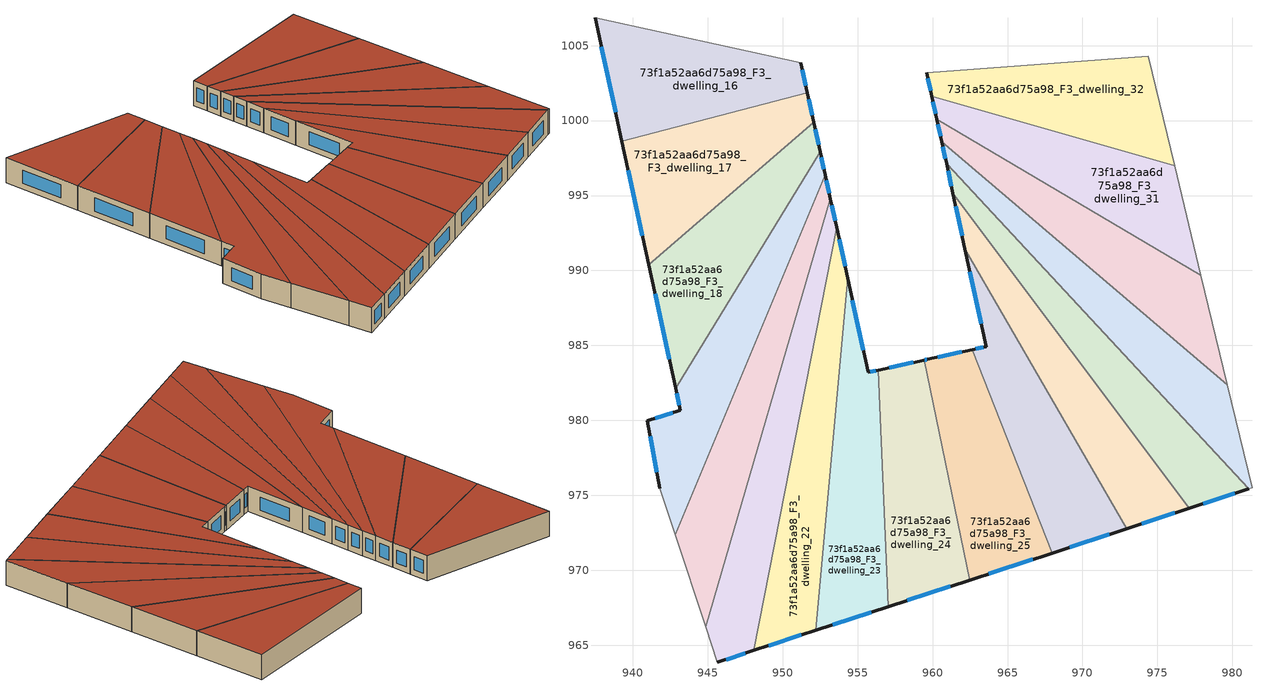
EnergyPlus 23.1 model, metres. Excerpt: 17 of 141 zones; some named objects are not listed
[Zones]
73f1a52aa6d75a98_F3_dwelling_16
 floor to 73f1a52aa6d75a98_F2_dwelling_16 (EU_floor_Construction): 951.21,1003.85 951.64,1001.87 939.27,998.62 937.48,1006.87 z9
 wall outside (EU_wall_Construction): 951.64,1001.87 951.21,1003.85 / 937.48,1006.87 939.27,998.62 z9:12
 wall to 73f1a52aa6d75a98_F3_dwelling_17 (EU_wall_Construction): 939.27,998.62 951.64,1001.87 z9:12
 wall to 73f1a52aa6d75a98_F3_dwelling_15 (EU_wall_Construction): 951.21,1003.85 937.48,1006.87 z9:12
 window (EU_Window_Construction): 951.54,1002.34 951.31,1003.39 / 937.9,1004.93 938.85,1000.56 z9.7:11.3
 roof outside (EU_roof_Construction): 951.64,1001.87 951.21,1003.85 937.48,1006.87 939.27,998.62 z12
73f1a52aa6d75a98_F3_dwelling_17
 floor to 73f1a52aa6d75a98_F2_dwelling_17 (EU_floor_Construction): 951.64,1001.87 952.07,999.89 941.07,990.38 939.27,998.62 z9
 wall outside (EU_wall_Construction): 952.07,999.89 951.64,1001.87 / 939.27,998.62 941.07,990.38 z9:12
 wall to 73f1a52aa6d75a98_F3_dwelling_18 (EU_wall_Construction): 941.07,990.38 952.07,999.89 z9:12
 window (EU_Window_Construction): 951.97,1000.36 951.74,1001.41 / 939.69,996.69 940.65,992.31 z9.7:11.3
 roof outside (EU_roof_Construction): 952.07,999.89 951.64,1001.87 939.27,998.62 941.07,990.38 z12
73f1a52aa6d75a98_F3_dwelling_18
 floor to 73f1a52aa6d75a98_F2_dwelling_18 (EU_floor_Construction): 952.07,999.89 952.5,997.92 942.85,982.16 941.07,990.38 z9
 wall outside (EU_wall_Construction): 952.5,997.92 952.07,999.89 / 941.07,990.38 942.85,982.16 z9:12
 wall to 73f1a52aa6d75a98_F3_dwelling_19 (EU_wall_Construction): 942.85,982.16 952.5,997.92 z9:12
 window (EU_Window_Construction): 952.4,998.38 952.17,999.43 / 941.49,988.45 942.43,984.09 z9.7:11.3
 roof outside (EU_roof_Construction): 942.85,982.16 952.5,997.92 952.07,999.89 941.07,990.38 z12
73f1a52aa6d75a98_F3_dwelling_19
 floor to 73f1a52aa6d75a98_F2_dwelling_19 (EU_floor_Construction): 952.5,997.92 952.83,996.39 942.83,972.38 941.81,975.47 940.97,979.99 943.17,980.68 942.85,982.16 z9
 wall outside (EU_wall_Construction): 942.85,982.16 943.17,980.68 940.97,979.99 941.81,975.47 / 952.83,996.39 952.5,997.92 z9:12
 wall to 73f1a52aa6d75a98_F3_dwelling_20 (EU_wall_Construction): 942.83,972.38 952.83,996.39 z9:12
 wall adiabatic (EU_wall_Construction): 941.81,975.47 942.83,972.38 z9:12
 window (EU_Window_Construction): 942.93,981.81 943.1,981.03 / 952.75,996.75 952.58,997.56 / 941.17,978.93 941.61,976.53 / 942.66,980.51 941.49,980.15 z9.7:11.3
 roof outside (EU_roof_Construction): 942.83,972.38 952.83,996.39 952.5,997.92 942.85,982.16 943.17,980.68 940.97,979.99 941.81,975.47 z12
73f1a52aa6d75a98_F3_dwelling_20
 floor to 73f1a52aa6d75a98_F2_dwelling_20 (EU_floor_Construction): 952.83,996.39 953.18,994.78 944.86,966.23 942.83,972.38 z9
 wall outside (EU_wall_Construction): 953.18,994.78 952.83,996.39 z9:12
 wall to 73f1a52aa6d75a98_F3_dwelling_21 (EU_wall_Construction): 944.86,966.23 953.18,994.78 z9:12
 wall adiabatic (EU_wall_Construction): 942.83,972.38 944.86,966.23 z9:12
 window (EU_Window_Construction): 953.1,995.16 952.91,996.01 z9.7:11.3
 roof outside (EU_roof_Construction): 944.86,966.23 953.18,994.78 952.83,996.39 942.83,972.38 z12
73f1a52aa6d75a98_F3_dwelling_21
 floor to 73f1a52aa6d75a98_F2_dwelling_21 (EU_floor_Construction): 953.18,994.78 953.59,992.88 948.09,964.66 945.65,963.86 944.86,966.23 z9
 wall outside (EU_wall_Construction): 953.59,992.88 953.18,994.78 / 945.65,963.86 948.09,964.66 z9:12
 wall to 73f1a52aa6d75a98_F3_dwelling_22 (EU_wall_Construction): 948.09,964.66 953.59,992.88 z9:12
 wall adiabatic (EU_wall_Construction): 944.86,966.23 945.65,963.86 z9:12
 window (EU_Window_Construction): 953.5,993.33 953.28,994.34 / 946.22,964.05 947.52,964.47 z9.7:11.3
 roof outside (EU_roof_Construction): 948.09,964.66 953.59,992.88 953.18,994.78 944.86,966.23 945.65,963.86 z12
73f1a52aa6d75a98_F3_dwelling_22
 floor to 73f1a52aa6d75a98_F2_dwelling_22 (EU_floor_Construction): 953.59,992.88 954.33,989.48 952.21,966 948.09,964.66 z9
 wall outside (EU_wall_Construction): 954.33,989.48 953.59,992.88 / 948.09,964.66 952.21,966 z9:12
 wall to 73f1a52aa6d75a98_F3_dwelling_23 (EU_wall_Construction): 952.21,966 954.33,989.48 z9:12
 window (EU_Window_Construction): 954.16,990.28 953.77,992.08 / 949.06,964.97 951.25,965.69 z9.7:11.3
 roof outside (EU_roof_Construction): 952.21,966 954.33,989.48 953.59,992.88 948.09,964.66 z12
73f1a52aa6d75a98_F3_dwelling_23
 floor to 73f1a52aa6d75a98_F2_dwelling_23 (EU_floor_Construction): 954.33,989.48 955.7,983.21 956.37,983.36 957.04,967.58 952.21,966 z9
 wall outside (EU_wall_Construction): 956.37,983.36 955.7,983.21 954.33,989.48 / 952.21,966 957.04,967.58 z9:12
 wall to 73f1a52aa6d75a98_F3_dwelling_24 (EU_wall_Construction): 957.04,967.58 956.37,983.36 z9:12
 window (EU_Window_Construction): 955.38,984.68 954.65,988 / 956.21,983.32 955.85,983.25 / 953.35,966.37 955.91,967.21 z9.7:11.3
 roof outside (EU_roof_Construction): 957.04,967.58 956.37,983.36 955.7,983.21 954.33,989.48 952.21,966 z12
73f1a52aa6d75a98_F3_dwelling_24
 floor to 73f1a52aa6d75a98_F2_dwelling_24 (EU_floor_Construction): 959.44,984.02 962.46,969.35 957.04,967.58 956.37,983.36 z9
 wall outside (EU_wall_Construction): 959.44,984.02 956.37,983.36 / 957.04,967.58 962.46,969.35 z9:12
 wall to 73f1a52aa6d75a98_F3_dwelling_25 (EU_wall_Construction): 962.46,969.35 959.44,984.02 z9:12
 window (EU_Window_Construction): 958.72,983.87 957.09,983.51 / 958.32,968 961.19,968.94 z9.7:11.3
 roof outside (EU_roof_Construction): 962.46,969.35 959.44,984.02 956.37,983.36 957.04,967.58 z12
73f1a52aa6d75a98_F3_dwelling_25
 floor to 73f1a52aa6d75a98_F2_dwelling_25 (EU_floor_Construction): 962.66,984.72 967.97,971.15 962.46,969.35 959.44,984.02 959.64,984.07 z9
 wall outside (EU_wall_Construction): 962.66,984.72 959.64,984.07 959.44,984.02 / 962.46,969.35 967.97,971.15 z9:12
 wall to 73f1a52aa6d75a98_F3_dwelling_26 (EU_wall_Construction): 967.97,971.15 962.66,984.72 z9:12
 window (EU_Window_Construction): 959.59,984.06 959.49,984.03 / 961.95,984.57 960.35,984.22 / 963.76,969.78 966.68,970.73 z9.7:11.3
 roof outside (EU_roof_Construction): 967.97,971.15 962.66,984.72 959.64,984.07 959.44,984.02 962.46,969.35 z12
73f1a52aa6d75a98_F3_dwelling_26
 floor to 73f1a52aa6d75a98_F2_dwelling_26 (EU_floor_Construction): 962.16,991.47 972.97,972.79 967.97,971.15 962.66,984.72 963.58,984.92 z9
 wall outside (EU_wall_Construction): 962.16,991.47 963.58,984.92 962.66,984.72 / 967.97,971.15 972.97,972.79 z9:12
 wall to 73f1a52aa6d75a98_F3_dwelling_27 (EU_wall_Construction): 972.97,972.79 962.16,991.47 z9:12
 window (EU_Window_Construction): 963.37,984.87 962.88,984.76 / 962.49,989.93 963.25,986.45 / 969.14,971.54 971.79,972.4 z9.7:11.3
 roof outside (EU_roof_Construction): 972.97,972.79 962.16,991.47 963.58,984.92 962.66,984.72 967.97,971.15 z12
73f1a52aa6d75a98_F3_dwelling_27
 floor to 73f1a52aa6d75a98_F2_dwelling_27 (EU_floor_Construction): 962.16,991.47 961.36,995.15 977.12,974.14 972.97,972.79 z9
 wall outside (EU_wall_Construction): 961.36,995.15 962.16,991.47 / 972.97,972.79 977.12,974.14 z9:12
 wall to 73f1a52aa6d75a98_F3_dwelling_28 (EU_wall_Construction): 977.12,974.14 961.36,995.15 z9:12
 window (EU_Window_Construction): 961.55,994.29 961.97,992.33 / 973.94,973.1 976.15,973.82 z9.7:11.3
 roof outside (EU_roof_Construction): 977.12,974.14 961.36,995.15 962.16,991.47 972.97,972.79 z12
73f1a52aa6d75a98_F3_dwelling_28
 floor to 73f1a52aa6d75a98_F2_dwelling_28 (EU_floor_Construction): 961.36,995.15 960.93,997.11 981.08,975.44 977.12,974.14 z9
 wall outside (EU_wall_Construction): 960.93,997.11 961.36,995.15 / 977.12,974.14 981.08,975.44 z9:12
 wall to 73f1a52aa6d75a98_F3_dwelling_29 (EU_wall_Construction): 981.08,975.44 960.93,997.11 z9:12
 window (EU_Window_Construction): 961.03,996.65 961.26,995.61 / 978.05,974.45 980.15,975.13 z9.7:11.3
 roof outside (EU_roof_Construction): 981.08,975.44 960.93,997.11 961.36,995.15 977.12,974.14 z12
73f1a52aa6d75a98_F3_dwelling_29
 floor to 73f1a52aa6d75a98_F2_dwelling_29 (EU_floor_Construction): 979.65,982.38 981.31,975.51 981.08,975.44 960.93,997.11 960.61,998.59 z9
 wall outside (EU_wall_Construction): 960.61,998.59 960.93,997.11 z9:12
 wall to 73f1a52aa6d75a98_F3_dwelling_30 (EU_wall_Construction): 979.65,982.38 960.61,998.59 z9:12
 wall adiabatic (EU_wall_Construction): 981.08,975.44 981.31,975.51 979.65,982.38 z9:12
 window (EU_Window_Construction): 960.69,998.24 960.86,997.45 z9.7:11.3
 roof outside (EU_roof_Construction): 981.31,975.51 979.65,982.38 960.61,998.59 960.93,997.11 981.08,975.44 z12
73f1a52aa6d75a98_F3_dwelling_30
 floor to 73f1a52aa6d75a98_F2_dwelling_30 (EU_floor_Construction): 977.9,989.68 979.65,982.38 960.61,998.59 960.28,1000.1 z9
 wall outside (EU_wall_Construction): 960.28,1000.1 960.61,998.59 z9:12
 wall to 73f1a52aa6d75a98_F3_dwelling_31 (EU_wall_Construction): 977.9,989.68 960.28,1000.1 z9:12
 wall adiabatic (EU_wall_Construction): 979.65,982.38 977.9,989.68 z9:12
 window (EU_Window_Construction): 960.36,999.74 960.53,998.94 z9.7:11.3
 roof outside (EU_roof_Construction): 979.65,982.38 977.9,989.68 960.28,1000.1 960.61,998.59 z12
73f1a52aa6d75a98_F3_dwelling_31
 floor to 73f1a52aa6d75a98_F2_dwelling_31 (EU_floor_Construction): 976.14,996.98 977.9,989.68 960.28,1000.1 959.95,1001.63 z9
 wall outside (EU_wall_Construction): 959.95,1001.63 960.28,1000.1 z9:12
 wall to 73f1a52aa6d75a98_F3_dwelling_32 (EU_wall_Construction): 976.14,996.98 959.95,1001.63 z9:12
 wall adiabatic (EU_wall_Construction): 977.9,989.68 976.14,996.98 z9:12
 window (EU_Window_Construction): 960.03,1001.27 960.2,1000.46 z9.7:11.3
 roof outside (EU_roof_Construction): 977.9,989.68 976.14,996.98 959.95,1001.63 960.28,1000.1 z12
73f1a52aa6d75a98_F3_dwelling_32
 floor to 73f1a52aa6d75a98_F2_dwelling_32 (EU_floor_Construction): 974.38,1004.29 976.14,996.98 959.95,1001.63 959.61,1003.2 z9
 wall outside (EU_wall_Construction): 959.61,1003.2 959.95,1001.63 z9:12
 wall to 73f1a52aa6d75a98_F3_dwelling_33 (EU_wall_Construction): 974.38,1004.29 959.61,1003.2 z9:12
 wall adiabatic (EU_wall_Construction): 976.14,996.98 974.38,1004.29 z9:12
 window (EU_Window_Construction): 959.69,1002.83 959.87,1002 z9.7:11.3
 roof outside (EU_roof_Construction): 976.14,996.98 974.38,1004.29 959.61,1003.2 959.95,1001.63 z12
[Building]
EU S2 Campaign: North Axis=0; Terrain=City; Solar Distribution=FullExterior
[Site:Location]
Budapest.Ferenc.Liszt.Intl.AP: Latitude=47.437; Longitude=19.256; Time Zone=1; Elevation=185
[SizingPeriod:WeatherFileDays]
AnnualSizingPeriod: Begin Month=1; Begin Day of Month=1; End Month=12; End Day of Month=31; Day of Week for Start Day=Monday; Use Weather File Daylight Saving Period=No; Use Weather File Rain and Snow Indicators=No
[MATERIAL]
EU_InternalMass_Material: Roughness=MediumRough; Thickness=0.1; Conductivity=1; Density=1800; Specific Heat=900; Thermal Absorptance=0.9; Solar Absorptance=0.7; Visible Absorptance=0.7
[MATERIAL:NOMASS] Roughness=MediumRough; Thermal Absorptance=0.9; Solar Absorptance=0.7; Visible Absorptance=0.7
Name | Thermal Resistance
EU_wall_NoMass | 0.832559
EU_roof_NoMass | 1.39638
EU_floor_NoMass | 0.872794
[WINDOWMATERIAL:SIMPLEGLAZINGSYSTEM]
EU_Window_SimpleGlazing: UFactor=2.79869; Solar Heat Gain Coefficient=0.75; Visible Transmittance=0.75
[CONSTRUCTION]
EU_wall_Construction: EU_wall_NoMass
EU_roof_Construction: EU_roof_NoMass
EU_floor_Construction: EU_floor_NoMass
EU_Window_Construction: EU_Window_SimpleGlazing
EU_InternalMass_Construction: EU_InternalMass_Material
[ZONE] Type=1; Multiplier=1; Ceiling Height=autocalculate; Floor Area=autocalculate; Part of Total Floor Area=Yes
Name | Volume
73f1a52aa6d75a98_F3_dwelling_16 | 200.521
73f1a52aa6d75a98_F3_dwelling_17 | 200.495
73f1a52aa6d75a98_F3_dwelling_18 | 199.769
73f1a52aa6d75a98_F3_dwelling_19 | 201.262
73f1a52aa6d75a98_F3_dwelling_20 | 200.455
73f1a52aa6d75a98_F3_dwelling_21 | 200.507
73f1a52aa6d75a98_F3_dwelling_22 | 200.505
73f1a52aa6d75a98_F3_dwelling_23 | 200.481
73f1a52aa6d75a98_F3_dwelling_24 | 200.486
73f1a52aa6d75a98_F3_dwelling_25 | 200.51
73f1a52aa6d75a98_F3_dwelling_26 | 200.454
73f1a52aa6d75a98_F3_dwelling_27 | 200.551
73f1a52aa6d75a98_F3_dwelling_28 | 200.492
73f1a52aa6d75a98_F3_dwelling_29 | 200.522
73f1a52aa6d75a98_F3_dwelling_30 | 200.472
73f1a52aa6d75a98_F3_dwelling_31 | 200.501
73f1a52aa6d75a98_F3_dwelling_32 | 200.543
[INTERNALMASS] Construction=EU_InternalMass_Construction
Name | Zone or ZoneList | Surface Area
73f1a52aa6d75a98_F3_dwelling_16_EU_InternalMass | 73f1a52aa6d75a98_F3_dwelling_16 | 66.8402
73f1a52aa6d75a98_F3_dwelling_17_EU_InternalMass | 73f1a52aa6d75a98_F3_dwelling_17 | 66.8318
73f1a52aa6d75a98_F3_dwelling_18_EU_InternalMass | 73f1a52aa6d75a98_F3_dwelling_18 | 66.5896
73f1a52aa6d75a98_F3_dwelling_19_EU_InternalMass | 73f1a52aa6d75a98_F3_dwelling_19 | 67.0866
73f1a52aa6d75a98_F3_dwelling_20_EU_InternalMass | 73f1a52aa6d75a98_F3_dwelling_20 | 66.8185
73f1a52aa6d75a98_F3_dwelling_21_EU_InternalMass | 73f1a52aa6d75a98_F3_dwelling_21 | 66.8359
73f1a52aa6d75a98_F3_dwelling_22_EU_InternalMass | 73f1a52aa6d75a98_F3_dwelling_22 | 66.8349
73f1a52aa6d75a98_F3_dwelling_23_EU_InternalMass | 73f1a52aa6d75a98_F3_dwelling_23 | 66.8271
73f1a52aa6d75a98_F3_dwelling_24_EU_InternalMass | 73f1a52aa6d75a98_F3_dwelling_24 | 66.8287
73f1a52aa6d75a98_F3_dwelling_25_EU_InternalMass | 73f1a52aa6d75a98_F3_dwelling_25 | 66.8368
73f1a52aa6d75a98_F3_dwelling_26_EU_InternalMass | 73f1a52aa6d75a98_F3_dwelling_26 | 66.818
73f1a52aa6d75a98_F3_dwelling_27_EU_InternalMass | 73f1a52aa6d75a98_F3_dwelling_27 | 66.8503
73f1a52aa6d75a98_F3_dwelling_28_EU_InternalMass | 73f1a52aa6d75a98_F3_dwelling_28 | 66.8305
73f1a52aa6d75a98_F3_dwelling_29_EU_InternalMass | 73f1a52aa6d75a98_F3_dwelling_29 | 66.8408
73f1a52aa6d75a98_F3_dwelling_30_EU_InternalMass | 73f1a52aa6d75a98_F3_dwelling_30 | 66.8239
73f1a52aa6d75a98_F3_dwelling_31_EU_InternalMass | 73f1a52aa6d75a98_F3_dwelling_31 | 66.8337
73f1a52aa6d75a98_F3_dwelling_32_EU_InternalMass | 73f1a52aa6d75a98_F3_dwelling_32 | 66.8477
[OTHEREQUIPMENT] Fuel Type=Electricity; Design Level Calculation Method=Watts/Area; Power per Zone Floor Area=1; Fraction Latent=0; Fraction Radiant=0; Fraction Lost=0; Carbon Dioxide Generation Rate=0; EndUse Subcategory=EU_Step8_InternalGains
Name | Zone or ZoneList or Space or SpaceList | Schedule
EU_Step8_InternalGain_73f1a52aa6d75a98_F3_dwelling_16_f000 | 73f1a52aa6d75a98_F3_dwelling_16 | EU_Step8_GainSchedule_73f1a52aa6d75a98_F3_dwelling_16_f000
EU_Step8_InternalGain_73f1a52aa6d75a98_F3_dwelling_17_f000 | 73f1a52aa6d75a98_F3_dwelling_17 | EU_Step8_GainSchedule_73f1a52aa6d75a98_F3_dwelling_17_f000
EU_Step8_InternalGain_73f1a52aa6d75a98_F3_dwelling_18_f000 | 73f1a52aa6d75a98_F3_dwelling_18 | EU_Step8_GainSchedule_73f1a52aa6d75a98_F3_dwelling_18_f000
EU_Step8_InternalGain_73f1a52aa6d75a98_F3_dwelling_19_f000 | 73f1a52aa6d75a98_F3_dwelling_19 | EU_Step8_GainSchedule_73f1a52aa6d75a98_F3_dwelling_19_f000
EU_Step8_InternalGain_73f1a52aa6d75a98_F3_dwelling_20_f000 | 73f1a52aa6d75a98_F3_dwelling_20 | EU_Step8_GainSchedule_73f1a52aa6d75a98_F3_dwelling_20_f000
EU_Step8_InternalGain_73f1a52aa6d75a98_F3_dwelling_21_f000 | 73f1a52aa6d75a98_F3_dwelling_21 | EU_Step8_GainSchedule_73f1a52aa6d75a98_F3_dwelling_21_f000
EU_Step8_InternalGain_73f1a52aa6d75a98_F3_dwelling_22_f000 | 73f1a52aa6d75a98_F3_dwelling_22 | EU_Step8_GainSchedule_73f1a52aa6d75a98_F3_dwelling_22_f000
EU_Step8_InternalGain_73f1a52aa6d75a98_F3_dwelling_23_f000 | 73f1a52aa6d75a98_F3_dwelling_23 | EU_Step8_GainSchedule_73f1a52aa6d75a98_F3_dwelling_23_f000
EU_Step8_InternalGain_73f1a52aa6d75a98_F3_dwelling_24_f000 | 73f1a52aa6d75a98_F3_dwelling_24 | EU_Step8_GainSchedule_73f1a52aa6d75a98_F3_dwelling_24_f000
EU_Step8_InternalGain_73f1a52aa6d75a98_F3_dwelling_25_f000 | 73f1a52aa6d75a98_F3_dwelling_25 | EU_Step8_GainSchedule_73f1a52aa6d75a98_F3_dwelling_25_f000
EU_Step8_InternalGain_73f1a52aa6d75a98_F3_dwelling_26_f000 | 73f1a52aa6d75a98_F3_dwelling_26 | EU_Step8_GainSchedule_73f1a52aa6d75a98_F3_dwelling_26_f000
EU_Step8_InternalGain_73f1a52aa6d75a98_F3_dwelling_27_f000 | 73f1a52aa6d75a98_F3_dwelling_27 | EU_Step8_GainSchedule_73f1a52aa6d75a98_F3_dwelling_27_f000
EU_Step8_InternalGain_73f1a52aa6d75a98_F3_dwelling_28_f000 | 73f1a52aa6d75a98_F3_dwelling_28 | EU_Step8_GainSchedule_73f1a52aa6d75a98_F3_dwelling_28_f000
EU_Step8_InternalGain_73f1a52aa6d75a98_F3_dwelling_29_f000 | 73f1a52aa6d75a98_F3_dwelling_29 | EU_Step8_GainSchedule_73f1a52aa6d75a98_F3_dwelling_29_f000
EU_Step8_InternalGain_73f1a52aa6d75a98_F3_dwelling_30_f000 | 73f1a52aa6d75a98_F3_dwelling_30 | EU_Step8_GainSchedule_73f1a52aa6d75a98_F3_dwelling_30_f000
EU_Step8_InternalGain_73f1a52aa6d75a98_F3_dwelling_31_f000 | 73f1a52aa6d75a98_F3_dwelling_31 | EU_Step8_GainSchedule_73f1a52aa6d75a98_F3_dwelling_31_f000
EU_Step8_InternalGain_73f1a52aa6d75a98_F3_dwelling_32_f000 | 73f1a52aa6d75a98_F3_dwelling_32 | EU_Step8_GainSchedule_73f1a52aa6d75a98_F3_dwelling_32_f000
[ZONEVENTILATION:DESIGNFLOWRATE] Schedule=EU_AlwaysOn; Design Flow Rate Calculation Method=AirChanges/Hour; Air Changes per Hour=0.475469; Ventilation Type=Natural; Fan Pressure Rise=0; Fan Total Efficiency=1; Constant Term Coefficient=1; Temperature Term Coefficient=0; Velocity Term Coefficient=0; Velocity Squared Term Coefficient=0; Minimum Indoor Temperature=-100; Maximum Indoor Temperature=100; Delta Temperature=-100; Minimum Outdoor Temperature=-100; Maximum Outdoor Temperature=100; Maximum Wind Speed=40
Name | Zone or ZoneList or Space or SpaceList
EU_ConstantAir_73f1a52aa6d75a98_F3_dwelling_16 | 73f1a52aa6d75a98_F3_dwelling_16
EU_ConstantAir_73f1a52aa6d75a98_F3_dwelling_17 | 73f1a52aa6d75a98_F3_dwelling_17
EU_ConstantAir_73f1a52aa6d75a98_F3_dwelling_18 | 73f1a52aa6d75a98_F3_dwelling_18
EU_ConstantAir_73f1a52aa6d75a98_F3_dwelling_19 | 73f1a52aa6d75a98_F3_dwelling_19
EU_ConstantAir_73f1a52aa6d75a98_F3_dwelling_20 | 73f1a52aa6d75a98_F3_dwelling_20
EU_ConstantAir_73f1a52aa6d75a98_F3_dwelling_21 | 73f1a52aa6d75a98_F3_dwelling_21
EU_ConstantAir_73f1a52aa6d75a98_F3_dwelling_22 | 73f1a52aa6d75a98_F3_dwelling_22
EU_ConstantAir_73f1a52aa6d75a98_F3_dwelling_23 | 73f1a52aa6d75a98_F3_dwelling_23
EU_ConstantAir_73f1a52aa6d75a98_F3_dwelling_24 | 73f1a52aa6d75a98_F3_dwelling_24
EU_ConstantAir_73f1a52aa6d75a98_F3_dwelling_25 | 73f1a52aa6d75a98_F3_dwelling_25
EU_ConstantAir_73f1a52aa6d75a98_F3_dwelling_26 | 73f1a52aa6d75a98_F3_dwelling_26
EU_ConstantAir_73f1a52aa6d75a98_F3_dwelling_27 | 73f1a52aa6d75a98_F3_dwelling_27
EU_ConstantAir_73f1a52aa6d75a98_F3_dwelling_28 | 73f1a52aa6d75a98_F3_dwelling_28
EU_ConstantAir_73f1a52aa6d75a98_F3_dwelling_29 | 73f1a52aa6d75a98_F3_dwelling_29
EU_ConstantAir_73f1a52aa6d75a98_F3_dwelling_30 | 73f1a52aa6d75a98_F3_dwelling_30
EU_ConstantAir_73f1a52aa6d75a98_F3_dwelling_31 | 73f1a52aa6d75a98_F3_dwelling_31
EU_ConstantAir_73f1a52aa6d75a98_F3_dwelling_32 | 73f1a52aa6d75a98_F3_dwelling_32
[HVACTEMPLATE:ZONE:IDEALLOADSAIRSYSTEM] System Availability Schedule=EU_AlwaysOn; Maximum Heating Supply Air Temperature=50; Minimum Cooling Supply Air Temperature=13; Maximum Heating Supply Air Humidity Ratio=0.0156; Minimum Cooling Supply Air Humidity Ratio=0.0077; Heating Limit=NoLimit; Cooling Limit=NoLimit; Heating Availability Schedule=EU_AlwaysOn; Cooling Availability Schedule=EU_CoolingOff; Dehumidification Control Type=ConstantSensibleHeatRatio; Cooling Sensible Heat Ratio=0.7; Dehumidification Setpoint=60; Humidification Control Type=None; Humidification Setpoint=30; Outdoor Air Method=None; Outdoor Air Flow Rate per Person=0.00944; Outdoor Air Flow Rate per Zone Floor Area=0; Outdoor Air Flow Rate per Zone=0; Demand Controlled Ventilation Type=None; Outdoor Air Economizer Type=NoEconomizer; Heat Recovery Type=None; Sensible Heat Recovery Effectiveness=0.7; Latent Heat Recovery Effectiveness=0.65
Name | Template Thermostat
73f1a52aa6d75a98_F3_dwelling_16 | EU_HeatOnly_73f1a52aa6d75a98_F3_dwelling_16
73f1a52aa6d75a98_F3_dwelling_17 | EU_HeatOnly_73f1a52aa6d75a98_F3_dwelling_17
73f1a52aa6d75a98_F3_dwelling_18 | EU_HeatOnly_73f1a52aa6d75a98_F3_dwelling_18
73f1a52aa6d75a98_F3_dwelling_19 | EU_HeatOnly_73f1a52aa6d75a98_F3_dwelling_19
73f1a52aa6d75a98_F3_dwelling_20 | EU_HeatOnly_73f1a52aa6d75a98_F3_dwelling_20
73f1a52aa6d75a98_F3_dwelling_21 | EU_HeatOnly_73f1a52aa6d75a98_F3_dwelling_21
73f1a52aa6d75a98_F3_dwelling_22 | EU_HeatOnly_73f1a52aa6d75a98_F3_dwelling_22
73f1a52aa6d75a98_F3_dwelling_23 | EU_HeatOnly_73f1a52aa6d75a98_F3_dwelling_23
73f1a52aa6d75a98_F3_dwelling_24 | EU_HeatOnly_73f1a52aa6d75a98_F3_dwelling_24
73f1a52aa6d75a98_F3_dwelling_25 | EU_HeatOnly_73f1a52aa6d75a98_F3_dwelling_25
73f1a52aa6d75a98_F3_dwelling_26 | EU_HeatOnly_73f1a52aa6d75a98_F3_dwelling_26
73f1a52aa6d75a98_F3_dwelling_27 | EU_HeatOnly_73f1a52aa6d75a98_F3_dwelling_27
73f1a52aa6d75a98_F3_dwelling_28 | EU_HeatOnly_73f1a52aa6d75a98_F3_dwelling_28
73f1a52aa6d75a98_F3_dwelling_29 | EU_HeatOnly_73f1a52aa6d75a98_F3_dwelling_29
73f1a52aa6d75a98_F3_dwelling_30 | EU_HeatOnly_73f1a52aa6d75a98_F3_dwelling_30
73f1a52aa6d75a98_F3_dwelling_31 | EU_HeatOnly_73f1a52aa6d75a98_F3_dwelling_31
73f1a52aa6d75a98_F3_dwelling_32 | EU_HeatOnly_73f1a52aa6d75a98_F3_dwelling_32
[SIZING:ZONE] Zone Cooling Design Supply Air Temperature Input Method=SupplyAirTemperature; Zone Cooling Design Supply Air Temperature=13; Zone Heating Design Supply Air Temperature Input Method=SupplyAirTemperature; Zone Heating Design Supply Air Temperature=50; Zone Cooling Design Supply Air Humidity Ratio=0.008; Zone Heating Design Supply Air Humidity Ratio=0.008; Cooling Design Air Flow Method=DesignDay; Cooling Design Air Flow Rate=0; Cooling Minimum Air Flow per Zone Floor Area=0.000762; Cooling Minimum Air Flow=0; Cooling Minimum Air Flow Fraction=0.2; Heating Design Air Flow Method=DesignDay; Heating Design Air Flow Rate=0; Heating Maximum Air Flow per Zone Floor Area=0.002032; Heating Maximum Air Flow=0.141576; Heating Maximum Air Flow Fraction=0.3; Account for Dedicated Outdoor Air System=No; Dedicated Outdoor Air System Control Strategy=NeutralSupplyAir; Dedicated Outdoor Air Low Setpoint Temperature for Design=autosize; Dedicated Outdoor Air High Setpoint Temperature for Design=autosize; Zone Load Sizing Method=Sensible Load Only No Latent Load; Zone Latent Cooling Design Supply Air Humidity Ratio Input Method=HumidityRatioDifference; Zone Cooling Design Supply Air Humidity Ratio Difference=0.005; Zone Latent Heating Design Supply Air Humidity Ratio Input Method=HumidityRatioDifference; Zone Humidification Design Supply Air Humidity Ratio Difference=0.005
73f1a52aa6d75a98_F3_dwelling_16; 73f1a52aa6d75a98_F3_dwelling_17; 73f1a52aa6d75a98_F3_dwelling_18; 73f1a52aa6d75a98_F3_dwelling_19; 73f1a52aa6d75a98_F3_dwelling_20; 73f1a52aa6d75a98_F3_dwelling_21; 73f1a52aa6d75a98_F3_dwelling_22; 73f1a52aa6d75a98_F3_dwelling_23; 73f1a52aa6d75a98_F3_dwelling_24; 73f1a52aa6d75a98_F3_dwelling_25; 73f1a52aa6d75a98_F3_dwelling_26; 73f1a52aa6d75a98_F3_dwelling_27; 73f1a52aa6d75a98_F3_dwelling_28; 73f1a52aa6d75a98_F3_dwelling_29; 73f1a52aa6d75a98_F3_dwelling_30; 73f1a52aa6d75a98_F3_dwelling_31; 73f1a52aa6d75a98_F3_dwelling_32
[SCHEDULE:CONSTANT]
Name | Hourly Value
EU_AlwaysOn | 1
EU_CoolingOff | 0
[SCHEDULE:FILE] Column Number=1; Rows to Skip at Top=0; Number of Hours of Data=8760; Column Separator=Comma; Interpolate to Timestep=No; Minutes per Item=60; Adjust Schedule for Daylight Savings=Yes
Name | File
EU_Step8_GainSchedule_73f1a52aa6d75a98_F3_dwelling_16_f000 | ../../schedules/73f1a52aa6d75a98/73f1a52aa6d75a98_F3_dwelling_16_f000_gain.csv
EU_Step8_GainSchedule_73f1a52aa6d75a98_F3_dwelling_17_f000 | ../../schedules/73f1a52aa6d75a98/73f1a52aa6d75a98_F3_dwelling_17_f000_gain.csv
EU_Step8_GainSchedule_73f1a52aa6d75a98_F3_dwelling_18_f000 | ../../schedules/73f1a52aa6d75a98/73f1a52aa6d75a98_F3_dwelling_18_f000_gain.csv
EU_Step8_GainSchedule_73f1a52aa6d75a98_F3_dwelling_19_f000 | ../../schedules/73f1a52aa6d75a98/73f1a52aa6d75a98_F3_dwelling_19_f000_gain.csv
EU_Step8_GainSchedule_73f1a52aa6d75a98_F3_dwelling_20_f000 | ../../schedules/73f1a52aa6d75a98/73f1a52aa6d75a98_F3_dwelling_20_f000_gain.csv
EU_Step8_GainSchedule_73f1a52aa6d75a98_F3_dwelling_21_f000 | ../../schedules/73f1a52aa6d75a98/73f1a52aa6d75a98_F3_dwelling_21_f000_gain.csv
EU_Step8_GainSchedule_73f1a52aa6d75a98_F3_dwelling_22_f000 | ../../schedules/73f1a52aa6d75a98/73f1a52aa6d75a98_F3_dwelling_22_f000_gain.csv
EU_Step8_GainSchedule_73f1a52aa6d75a98_F3_dwelling_23_f000 | ../../schedules/73f1a52aa6d75a98/73f1a52aa6d75a98_F3_dwelling_23_f000_gain.csv
EU_Step8_GainSchedule_73f1a52aa6d75a98_F3_dwelling_24_f000 | ../../schedules/73f1a52aa6d75a98/73f1a52aa6d75a98_F3_dwelling_24_f000_gain.csv
EU_Step8_GainSchedule_73f1a52aa6d75a98_F3_dwelling_25_f000 | ../../schedules/73f1a52aa6d75a98/73f1a52aa6d75a98_F3_dwelling_25_f000_gain.csv
EU_Step8_GainSchedule_73f1a52aa6d75a98_F3_dwelling_26_f000 | ../../schedules/73f1a52aa6d75a98/73f1a52aa6d75a98_F3_dwelling_26_f000_gain.csv
EU_Step8_GainSchedule_73f1a52aa6d75a98_F3_dwelling_27_f000 | ../../schedules/73f1a52aa6d75a98/73f1a52aa6d75a98_F3_dwelling_27_f000_gain.csv
EU_Step8_GainSchedule_73f1a52aa6d75a98_F3_dwelling_28_f000 | ../../schedules/73f1a52aa6d75a98/73f1a52aa6d75a98_F3_dwelling_28_f000_gain.csv
EU_Step8_GainSchedule_73f1a52aa6d75a98_F3_dwelling_29_f000 | ../../schedules/73f1a52aa6d75a98/73f1a52aa6d75a98_F3_dwelling_29_f000_gain.csv
EU_Step8_GainSchedule_73f1a52aa6d75a98_F3_dwelling_30_f000 | ../../schedules/73f1a52aa6d75a98/73f1a52aa6d75a98_F3_dwelling_30_f000_gain.csv
EU_Step8_GainSchedule_73f1a52aa6d75a98_F3_dwelling_31_f000 | ../../schedules/73f1a52aa6d75a98/73f1a52aa6d75a98_F3_dwelling_31_f000_gain.csv
EU_Step8_GainSchedule_73f1a52aa6d75a98_F3_dwelling_32_f000 | ../../schedules/73f1a52aa6d75a98/73f1a52aa6d75a98_F3_dwelling_32_f000_gain.csv
